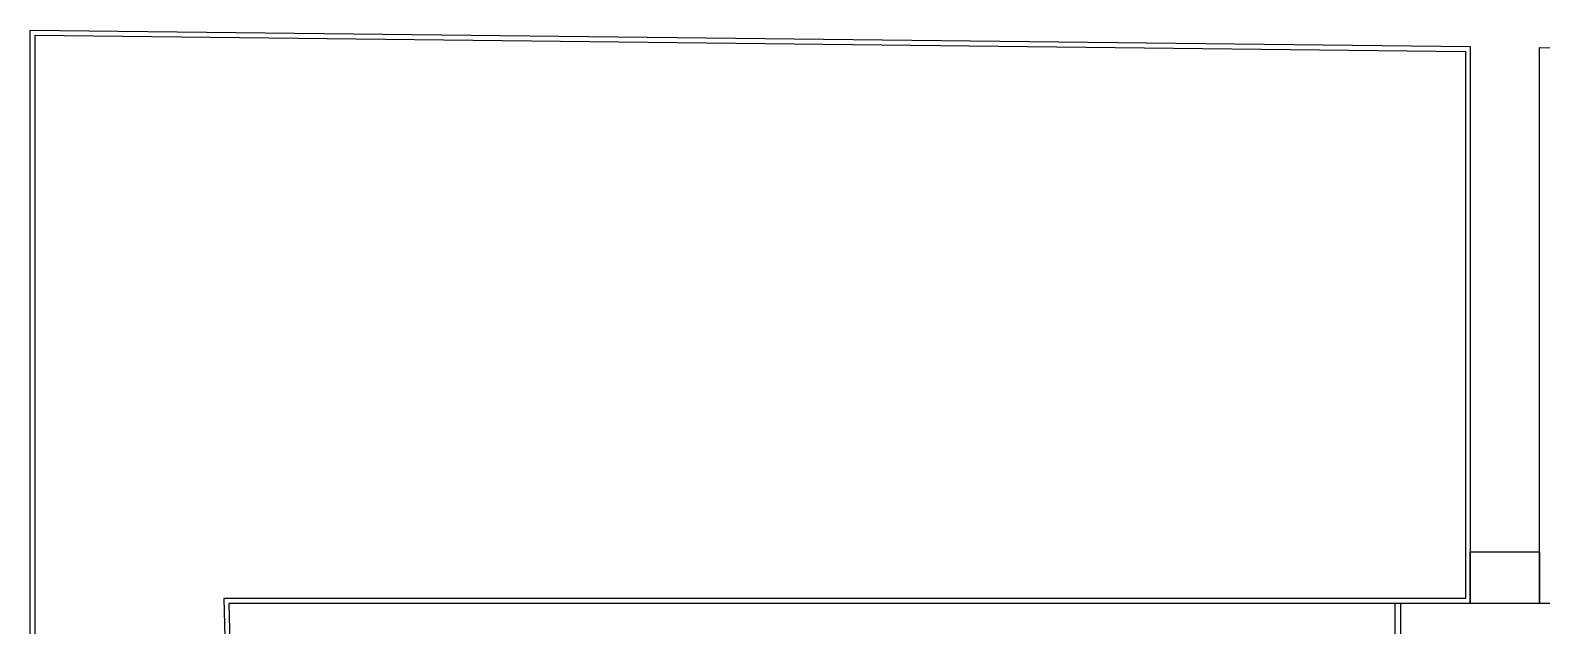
# Model space of a CAD drawing. Extents: x 1109 to 35175, y 5150 to 25743.
# Drawn here: x 15752 to 22005, y 17488 to 19954 of the extents above; entities that cross this region are included whole.
import ezdxf

# ---------------------------------------------------------------- set-up
doc = ezdxf.new("R2010")
doc.units = 0
doc.header["$MEASUREMENT"] = 0
doc.layers.add('Entrance', color=50, linetype='CONTINUOUS')
doc.layers.add('Walls', color=6, linetype='CONTINUOUS')

msp = doc.modelspace()

# ---------------------------------------------------------------- linework, layer by layer
at = {"layer": 'Entrance'}
msp.add_lwpolyline([(21994.8, 17581.1), (21708.9, 17581.1), (21708.9, 17793.9), (21994.8, 17793.9)], close=True, dxfattribs=at)
at = {"layer": 'Walls'}
for points in [[(15752.5, 16620.5), (15752.5, 19953.6), (21708.9, 19885.8), (21708.9, 17581.1), (16574.4, 17581.1), (16578.2, 17419.4)], [(15772.5, 16628.7), (15772.5, 19933.4), (21688.9, 19866), (21688.9, 17601.1), (16553.9, 17601.1), (16557.7, 17439.4)], [(22419.4, 17581.1), (21994.8, 17581.1), (21994.8, 19882.6), (27062.3, 19824.9)], [(21396.9, 17581.1), (21396.9, 17419.4)], [(21421.9, 17419), (21421.9, 17581.1)]]:
    msp.add_lwpolyline(points, dxfattribs=at)

doc.saveas('drawing.dxf')
